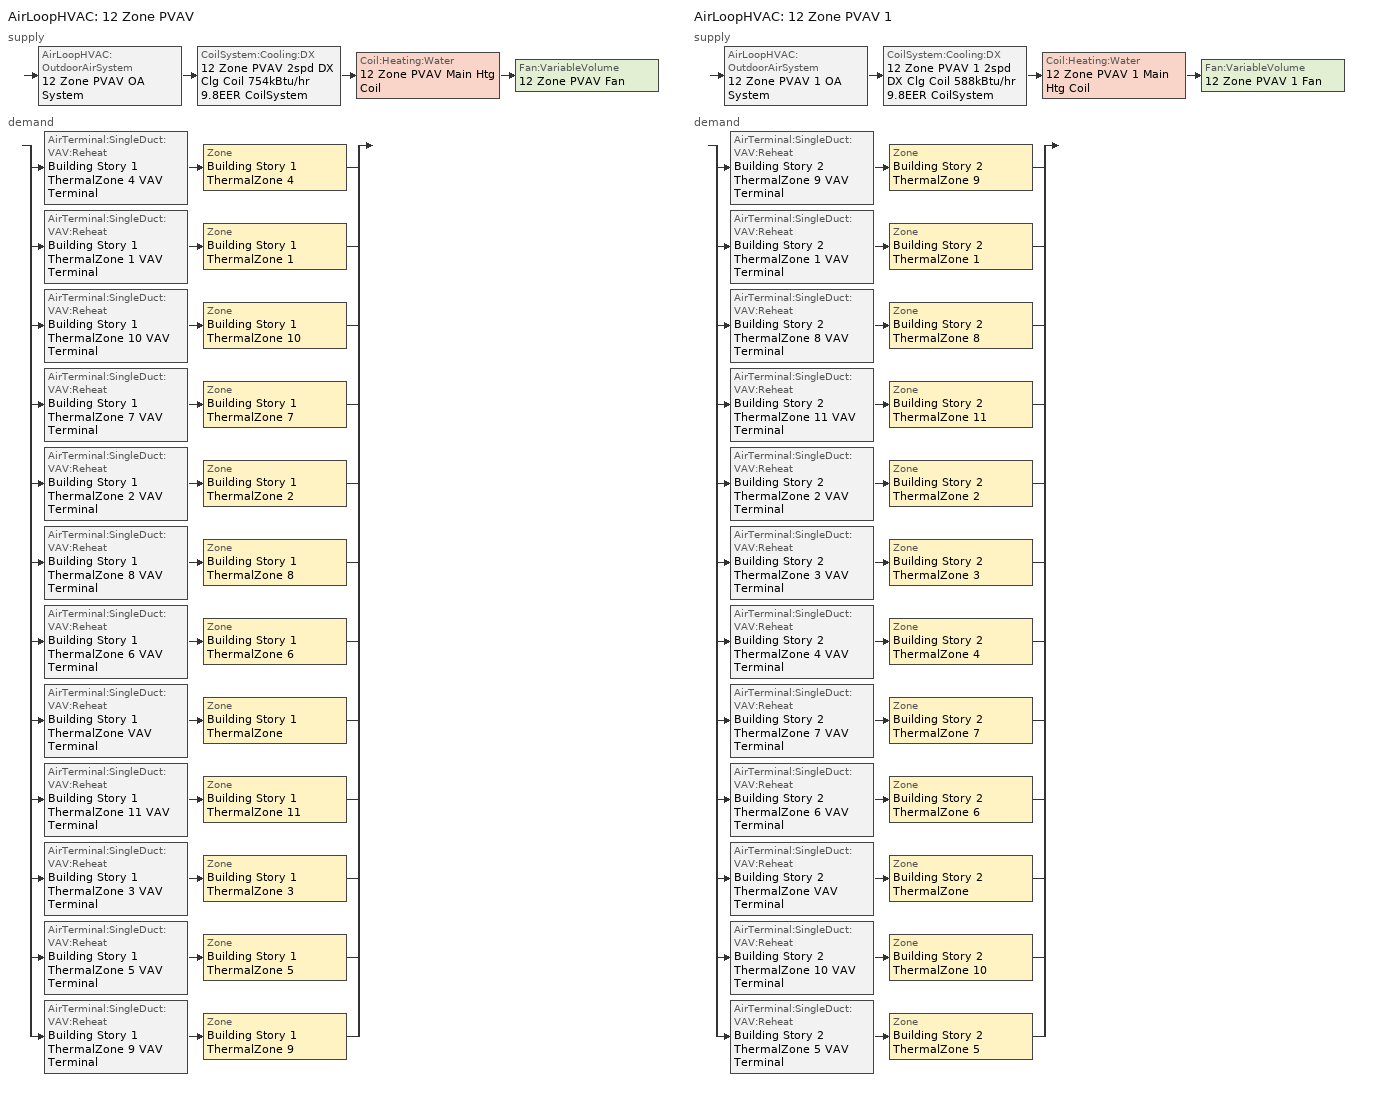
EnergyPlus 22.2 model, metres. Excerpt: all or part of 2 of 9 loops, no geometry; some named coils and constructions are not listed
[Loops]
AirLoopHVAC '12 Zone PVAV'
 supply: AirLoopHVAC:OutdoorAirSystem '12 Zone PVAV OA System' > CoilSystem:Cooling:DX '12 Zone PVAV 2spd DX Clg Coil 754kBtu/hr 9.8EER CoilSystem' > Coil:Heating:Water '12 Zone PVAV Main Htg Coil' > Fan:VariableVolume '12 Zone PVAV Fan'
 demand: split
  | AirTerminal:SingleDuct:VAV:Reheat 'Building Story 1 ThermalZone 4 VAV Terminal' > Zone 'Building Story 1 ThermalZone 4'
  | AirTerminal:SingleDuct:VAV:Reheat 'Building Story 1 ThermalZone 1 VAV Terminal' > Zone 'Building Story 1 ThermalZone 1'
  | AirTerminal:SingleDuct:VAV:Reheat 'Building Story 1 ThermalZone 10 VAV Terminal' > Zone 'Building Story 1 ThermalZone 10'
  | AirTerminal:SingleDuct:VAV:Reheat 'Building Story 1 ThermalZone 7 VAV Terminal' > Zone 'Building Story 1 ThermalZone 7'
  | AirTerminal:SingleDuct:VAV:Reheat 'Building Story 1 ThermalZone 2 VAV Terminal' > Zone 'Building Story 1 ThermalZone 2'
  | AirTerminal:SingleDuct:VAV:Reheat 'Building Story 1 ThermalZone 8 VAV Terminal' > Zone 'Building Story 1 ThermalZone 8'
  | AirTerminal:SingleDuct:VAV:Reheat 'Building Story 1 ThermalZone 6 VAV Terminal' > Zone 'Building Story 1 ThermalZone 6'
  | AirTerminal:SingleDuct:VAV:Reheat 'Building Story 1 ThermalZone VAV Terminal' > Zone 'Building Story 1 ThermalZone'
  | AirTerminal:SingleDuct:VAV:Reheat 'Building Story 1 ThermalZone 11 VAV Terminal' > Zone 'Building Story 1 ThermalZone 11'
  | AirTerminal:SingleDuct:VAV:Reheat 'Building Story 1 ThermalZone 3 VAV Terminal' > Zone 'Building Story 1 ThermalZone 3'
  | AirTerminal:SingleDuct:VAV:Reheat 'Building Story 1 ThermalZone 5 VAV Terminal' > Zone 'Building Story 1 ThermalZone 5'
  | AirTerminal:SingleDuct:VAV:Reheat 'Building Story 1 ThermalZone 9 VAV Terminal' > Zone 'Building Story 1 ThermalZone 9'
AirLoopHVAC '12 Zone PVAV 1'
 supply: AirLoopHVAC:OutdoorAirSystem '12 Zone PVAV 1 OA System' > CoilSystem:Cooling:DX '12 Zone PVAV 1 2spd DX Clg Coil 588kBtu/hr 9.8EER CoilSystem' > Coil:Heating:Water '12 Zone PVAV 1 Main Htg Coil' > Fan:VariableVolume '12 Zone PVAV 1 Fan'
 demand: split
  | AirTerminal:SingleDuct:VAV:Reheat 'Building Story 2 ThermalZone 9 VAV Terminal' > Zone 'Building Story 2 ThermalZone 9'
  | AirTerminal:SingleDuct:VAV:Reheat 'Building Story 2 ThermalZone 1 VAV Terminal' > Zone 'Building Story 2 ThermalZone 1'
  | AirTerminal:SingleDuct:VAV:Reheat 'Building Story 2 ThermalZone 8 VAV Terminal' > Zone 'Building Story 2 ThermalZone 8'
  | AirTerminal:SingleDuct:VAV:Reheat 'Building Story 2 ThermalZone 11 VAV Terminal' > Zone 'Building Story 2 ThermalZone 11'
  | AirTerminal:SingleDuct:VAV:Reheat 'Building Story 2 ThermalZone 2 VAV Terminal' > Zone 'Building Story 2 ThermalZone 2'
  | AirTerminal:SingleDuct:VAV:Reheat 'Building Story 2 ThermalZone 3 VAV Terminal' > Zone 'Building Story 2 ThermalZone 3'
  | AirTerminal:SingleDuct:VAV:Reheat 'Building Story 2 ThermalZone 4 VAV Terminal' > Zone 'Building Story 2 ThermalZone 4'
  | AirTerminal:SingleDuct:VAV:Reheat 'Building Story 2 ThermalZone 7 VAV Terminal' > Zone 'Building Story 2 ThermalZone 7'
  | AirTerminal:SingleDuct:VAV:Reheat 'Building Story 2 ThermalZone 6 VAV Terminal' > Zone 'Building Story 2 ThermalZone 6'
  | AirTerminal:SingleDuct:VAV:Reheat 'Building Story 2 ThermalZone VAV Terminal' > Zone 'Building Story 2 ThermalZone'
  | AirTerminal:SingleDuct:VAV:Reheat 'Building Story 2 ThermalZone 10 VAV Terminal' > Zone 'Building Story 2 ThermalZone 10'
  | AirTerminal:SingleDuct:VAV:Reheat 'Building Story 2 ThermalZone 5 VAV Terminal' > Zone 'Building Story 2 ThermalZone 5'
[InternalMass] Construction=InteriorFurnishings 1
Name | Zone or ZoneList | Space or SpaceList | Surface Area {m2}
Building Story 1 Space 1 SecondarySchool Mechanical A  - Story Ground Mass; Building Story 1 Space 1 SecondarySchool Mechanical C  - Story Ground Mass | Building Story 1 ThermalZone 1 | Building Story 1 Space 1 | 1.08929
Building Story 1 Space 2 SecondarySchool Mechanical A  - Story Ground Mass; Building Story 1 Space 2 SecondarySchool Mechanical C  - Story Ground Mass | Building Story 1 ThermalZone 2 | Building Story 1 Space 2 | 0.262904
Building Story 1 Space 6 SecondarySchool Mechanical A  - Story Ground Mass; Building Story 1 Space 6 SecondarySchool Mechanical C  - Story Ground Mass | Building Story 1 ThermalZone 6 | Building Story 1 Space 6 | 0.68475
Building Story 1 Space 5 SecondarySchool Mechanical A  - Story Ground Mass; Building Story 1 Space 5 SecondarySchool Mechanical C  - Story Ground Mass | Building Story 1 ThermalZone 5 | Building Story 1 Space 5 | 0.160372
Building Story 1 Space 4 SecondarySchool Mechanical A  - Story Ground Mass; Building Story 1 Space 4 SecondarySchool Mechanical C  - Story Ground Mass | Building Story 1 ThermalZone 4 | Building Story 1 Space 4 | 0.67456
Building Story 1 Space 7 SecondarySchool Mechanical A  - Story Ground Mass; Building Story 1 Space 7 SecondarySchool Mechanical C  - Story Ground Mass | Building Story 1 ThermalZone 7 | Building Story 1 Space 7 | 0.870898
Building Story 1 Space 8 SecondarySchool Mechanical A  - Story Ground Mass; Building Story 1 Space 8 SecondarySchool Mechanical C  - Story Ground Mass | Building Story 1 ThermalZone 8 | Building Story 1 Space 8 | 0.424232
Building Story 1 Space 9 SecondarySchool Mechanical A  - Story Ground Mass; Building Story 1 Space 9 SecondarySchool Mechanical C  - Story Ground Mass | Building Story 1 ThermalZone 9 | Building Story 1 Space 9 | 2.08487
Building Story 1 Space 10 SecondarySchool Mechanical A  - Story Ground Mass; Building Story 1 Space 10 SecondarySchool Mechanical C  - Story Ground Mass | Building Story 1 ThermalZone 10 | Building Story 1 Space 10 | 2.1635
Building Story 1 Space 11 SecondarySchool Mechanical A  - Story Ground Mass; Building Story 1 Space 11 SecondarySchool Mechanical C  - Story Ground Mass | Building Story 1 ThermalZone 11 | Building Story 1 Space 11 | 2.64707
Building Story 1 Space 3 SecondarySchool Mechanical B  - Story Ground Mass | Building Story 1 ThermalZone 3 | Building Story 1 Space 3 | 3.18726
Building Story 1 Space SecondarySchool Mechanical B  - Story Ground Mass | Building Story 1 ThermalZone | Building Story 1 Space | 246.601
Building Story 1 Space 1 SecondarySchool Mechanical B  - Story Ground Mass | Building Story 1 ThermalZone 1 | Building Story 1 Space 1 | 7.56981
Building Story 1 Space 2 SecondarySchool Mechanical B  - Story Ground Mass | Building Story 1 ThermalZone 2 | Building Story 1 Space 2 | 1.827
Building Story 1 Space 6 SecondarySchool Mechanical B  - Story Ground Mass | Building Story 1 ThermalZone 6 | Building Story 1 Space 6 | 4.75854
Building Story 1 Space 5 SecondarySchool Mechanical B  - Story Ground Mass | Building Story 1 ThermalZone 5 | Building Story 1 Space 5 | 1.11447
Building Story 1 Space 4 SecondarySchool Mechanical B  - Story Ground Mass | Building Story 1 ThermalZone 4 | Building Story 1 Space 4 | 4.68772
Building Story 1 Space 7 SecondarySchool Mechanical B  - Story Ground Mass | Building Story 1 ThermalZone 7 | Building Story 1 Space 7 | 6.05214
Building Story 1 Space 8 SecondarySchool Mechanical B  - Story Ground Mass | Building Story 1 ThermalZone 8 | Building Story 1 Space 8 | 2.94812
Building Story 1 Space 9 SecondarySchool Mechanical B  - Story Ground Mass | Building Story 1 ThermalZone 9 | Building Story 1 Space 9 | 14.4884
Building Story 1 Space 10 SecondarySchool Mechanical B  - Story Ground Mass | Building Story 1 ThermalZone 10 | Building Story 1 Space 10 | 15.0348
Building Story 1 Space 11 SecondarySchool Mechanical B  - Story Ground Mass | Building Story 1 ThermalZone 11 | Building Story 1 Space 11 | 18.3953
Building Story 1 Space 3 SecondarySchool Mechanical C  - Story Ground Mass | Building Story 1 ThermalZone 3 | Building Story 1 Space 3 | 0.458645
Building Story 1 Space SecondarySchool Mechanical C  - Story Ground Mass | Building Story 1 ThermalZone | Building Story 1 Space | 35.4856
Building Story 1 Space 3 SecondarySchool Office A  - Story Ground Mass | Building Story 1 ThermalZone 3 | Building Story 1 Space 3 | 0.305688
[ZoneControl:Thermostat] Temperature Difference Between Cutout And Setpoint {deltaC}=0
Name | Zone or ZoneList | Control Type Schedule | Control 1
Building Story 1 ThermalZone Thermostat | Building Story 1 ThermalZone | Building Story 1 ThermalZone Thermostat Schedule | Story Ground Blended Space Type Thermostat
Building Story 1 ThermalZone 1 Thermostat | Building Story 1 ThermalZone 1 | Building Story 1 ThermalZone 1 Thermostat Schedule | Story Ground Blended Space Type Thermostat 1
Building Story 1 ThermalZone 10 Thermostat | Building Story 1 ThermalZone 10 | Building Story 1 ThermalZone 10 Thermostat Schedule | Story Ground Blended Space Type Thermostat 2
Building Story 1 ThermalZone 11 Thermostat | Building Story 1 ThermalZone 11 | Building Story 1 ThermalZone 11 Thermostat Schedule | Story Ground Blended Space Type Thermostat 3
Building Story 1 ThermalZone 2 Thermostat | Building Story 1 ThermalZone 2 | Building Story 1 ThermalZone 2 Thermostat Schedule | Story Ground Blended Space Type Thermostat 4
Building Story 1 ThermalZone 3 Thermostat | Building Story 1 ThermalZone 3 | Building Story 1 ThermalZone 3 Thermostat Schedule | Story Ground Blended Space Type Thermostat 5
Building Story 1 ThermalZone 4 Thermostat | Building Story 1 ThermalZone 4 | Building Story 1 ThermalZone 4 Thermostat Schedule | Story Ground Blended Space Type Thermostat 6
Building Story 1 ThermalZone 5 Thermostat | Building Story 1 ThermalZone 5 | Building Story 1 ThermalZone 5 Thermostat Schedule | Story Ground Blended Space Type Thermostat 7
Building Story 1 ThermalZone 6 Thermostat | Building Story 1 ThermalZone 6 | Building Story 1 ThermalZone 6 Thermostat Schedule | Story Ground Blended Space Type Thermostat 8
Building Story 1 ThermalZone 7 Thermostat | Building Story 1 ThermalZone 7 | Building Story 1 ThermalZone 7 Thermostat Schedule | Story Ground Blended Space Type Thermostat 9
Building Story 1 ThermalZone 8 Thermostat | Building Story 1 ThermalZone 8 | Building Story 1 ThermalZone 8 Thermostat Schedule | Story Ground Blended Space Type Thermostat 10
Building Story 1 ThermalZone 9 Thermostat | Building Story 1 ThermalZone 9 | Building Story 1 ThermalZone 9 Thermostat Schedule | Story Ground Blended Space Type Thermostat 11
Building Story 2 ThermalZone Thermostat | Building Story 2 ThermalZone | Building Story 2 ThermalZone Thermostat Schedule | Story Mid Blended Space Type Thermostat
Building Story 2 ThermalZone 1 Thermostat | Building Story 2 ThermalZone 1 | Building Story 2 ThermalZone 1 Thermostat Schedule | Story Mid Blended Space Type Thermostat 1
Building Story 2 ThermalZone 10 Thermostat | Building Story 2 ThermalZone 10 | Building Story 2 ThermalZone 10 Thermostat Schedule | Story Mid Blended Space Type Thermostat 2
Building Story 2 ThermalZone 11 Thermostat | Building Story 2 ThermalZone 11 | Building Story 2 ThermalZone 11 Thermostat Schedule | Story Mid Blended Space Type Thermostat 3
Building Story 2 ThermalZone 2 Thermostat | Building Story 2 ThermalZone 2 | Building Story 2 ThermalZone 2 Thermostat Schedule | Story Mid Blended Space Type Thermostat 4
Building Story 2 ThermalZone 3 Thermostat | Building Story 2 ThermalZone 3 | Building Story 2 ThermalZone 3 Thermostat Schedule | Story Mid Blended Space Type Thermostat 5
Building Story 2 ThermalZone 4 Thermostat | Building Story 2 ThermalZone 4 | Building Story 2 ThermalZone 4 Thermostat Schedule | Story Mid Blended Space Type Thermostat 6
Building Story 2 ThermalZone 5 Thermostat | Building Story 2 ThermalZone 5 | Building Story 2 ThermalZone 5 Thermostat Schedule | Story Mid Blended Space Type Thermostat 7
Building Story 2 ThermalZone 6 Thermostat | Building Story 2 ThermalZone 6 | Building Story 2 ThermalZone 6 Thermostat Schedule | Story Mid Blended Space Type Thermostat 8
Building Story 2 ThermalZone 7 Thermostat | Building Story 2 ThermalZone 7 | Building Story 2 ThermalZone 7 Thermostat Schedule | Story Mid Blended Space Type Thermostat 9
Building Story 2 ThermalZone 8 Thermostat | Building Story 2 ThermalZone 8 | Building Story 2 ThermalZone 8 Thermostat Schedule | Story Mid Blended Space Type Thermostat 10
Building Story 2 ThermalZone 9 Thermostat | Building Story 2 ThermalZone 9 | Building Story 2 ThermalZone 9 Thermostat Schedule | Story Mid Blended Space Type Thermostat 11
[ThermostatSetpoint:DualSetpoint] Cooling Setpoint Temperature Schedule=SchoolSecondary CLGSETP_SCH_NO_SETBACK
Name | Heating Setpoint Temperature Schedule
Story Ground Blended Space Type Thermostat; Story Ground Blended Space Type Thermostat 1; Story Ground Blended Space Type Thermostat 2; Story Ground Blended Space Type Thermostat 3; Story Ground Blended Space Type Thermostat 4; Story Ground Blended Space Type Thermostat 5; Story Ground Blended Space Type Thermostat 6; Story Ground Blended Space Type Thermostat 7; Story Ground Blended Space Type Thermostat 8; Story Ground Blended Space Type Thermostat 9; Story Ground Blended Space Type Thermostat 10; Story Ground Blended Space Type Thermostat 11 | SchoolSecondary HTGSETP_SCH_PSZ_AC
Story Mid Blended Space Type Thermostat; Story Mid Blended Space Type Thermostat 1; Story Mid Blended Space Type Thermostat 2; Story Mid Blended Space Type Thermostat 3; Story Mid Blended Space Type Thermostat 4; Story Mid Blended Space Type Thermostat 5; Story Mid Blended Space Type Thermostat 6; Story Mid Blended Space Type Thermostat 7; Story Mid Blended Space Type Thermostat 8; Story Mid Blended Space Type Thermostat 9; Story Mid Blended Space Type Thermostat 10; Story Mid Blended Space Type Thermostat 11 | SchoolSecondary HTGSETP_SCH_YES_OPTIMUM
[AirTerminal:SingleDuct:VAV:Reheat] Availability Schedule=Always On Discrete; Maximum Air Flow Rate {m3/s}=Autosize; Zone Minimum Air Flow Input Method=Constant; Fixed Minimum Air Flow Rate {m3/s}=0; Maximum Hot Water or Steam Flow Rate {m3/s}=Autosize; Minimum Hot Water or Steam Flow Rate {m3/s}=0; Convergence Tolerance=0.001; Damper Heating Action=ReverseWithLimits; Maximum Flow per Zone Floor Area During Reheat {m3/s-m2}=Autocalculate; Maximum Flow Fraction During Reheat=Autocalculate; Maximum Reheat Air Temperature {C}=50
Name | Constant Minimum Air Flow Fraction | Reheat Coil
Building Story 1 ThermalZone VAV Terminal | 0.790713 | Building Story 1 ThermalZone Reheat Coil
Building Story 1 ThermalZone 1 VAV Terminal | 0.790713 | Building Story 1 ThermalZone 1 Reheat Coil
Building Story 1 ThermalZone 10 VAV Terminal | 0.790713 | Building Story 1 ThermalZone 10 Reheat Coil
Building Story 1 ThermalZone 11 VAV Terminal | 0.790713 | Building Story 1 ThermalZone 11 Reheat Coil
Building Story 1 ThermalZone 2 VAV Terminal | 0.790713 | Building Story 1 ThermalZone 2 Reheat Coil
Building Story 1 ThermalZone 3 VAV Terminal | 0.790713 | Building Story 1 ThermalZone 3 Reheat Coil
Building Story 1 ThermalZone 4 VAV Terminal | 0.790713 | Building Story 1 ThermalZone 4 Reheat Coil
Building Story 1 ThermalZone 5 VAV Terminal | 0.790713 | Building Story 1 ThermalZone 5 Reheat Coil
Building Story 1 ThermalZone 6 VAV Terminal | 0.790713 | Building Story 1 ThermalZone 6 Reheat Coil
Building Story 1 ThermalZone 7 VAV Terminal | 0.790713 | Building Story 1 ThermalZone 7 Reheat Coil
Building Story 1 ThermalZone 8 VAV Terminal | 0.790713 | Building Story 1 ThermalZone 8 Reheat Coil
Building Story 1 ThermalZone 9 VAV Terminal | 0.790713 | Building Story 1 ThermalZone 9 Reheat Coil
Building Story 2 ThermalZone VAV Terminal | 0.876049 | Building Story 2 ThermalZone Reheat Coil
Building Story 2 ThermalZone 1 VAV Terminal | 0.876049 | Building Story 2 ThermalZone 1 Reheat Coil
Building Story 2 ThermalZone 10 VAV Terminal | 0.876049 | Building Story 2 ThermalZone 10 Reheat Coil
Building Story 2 ThermalZone 11 VAV Terminal | 0.876049 | Building Story 2 ThermalZone 11 Reheat Coil
Building Story 2 ThermalZone 2 VAV Terminal | 0.876049 | Building Story 2 ThermalZone 2 Reheat Coil
Building Story 2 ThermalZone 3 VAV Terminal | 0.876049 | Building Story 2 ThermalZone 3 Reheat Coil
Building Story 2 ThermalZone 4 VAV Terminal | 0.876049 | Building Story 2 ThermalZone 4 Reheat Coil
Building Story 2 ThermalZone 5 VAV Terminal | 0.876049 | Building Story 2 ThermalZone 5 Reheat Coil
Building Story 2 ThermalZone 6 VAV Terminal | 0.876049 | Building Story 2 ThermalZone 6 Reheat Coil
Building Story 2 ThermalZone 7 VAV Terminal | 0.876049 | Building Story 2 ThermalZone 7 Reheat Coil
Building Story 2 ThermalZone 8 VAV Terminal | 0.876049 | Building Story 2 ThermalZone 8 Reheat Coil
Building Story 2 ThermalZone 9 VAV Terminal | 0.876049 | Building Story 2 ThermalZone 9 Reheat Coil
[Coil:Heating:Water] Availability Schedule=Always On Discrete; U-Factor Times Area Value {W/K}=Autosize; Maximum Water Flow Rate {m3/s}=Autosize; Performance Input Method=UFactorTimesAreaAndDesignWaterFlowRate; Rated Capacity {W}=Autosize; Rated Inlet Water Temperature {C}=82.2222; Rated Inlet Air Temperature {C}=7.22222; Rated Outlet Water Temperature {C}=71.1111; Rated Outlet Air Temperature {C}=12.7778; Rated Ratio for Air and Water Convection=0.5
12 Zone PVAV Main Htg Coil; 12 Zone PVAV 1 Main Htg Coil
[Zone equipment]
Building Story 1 ThermalZone: Building Story 1 ThermalZone VAV Terminal
Building Story 1 ThermalZone 1: Building Story 1 ThermalZone 1 VAV Terminal
Building Story 1 ThermalZone 10: Building Story 1 ThermalZone 10 VAV Terminal
Building Story 1 ThermalZone 11: Building Story 1 ThermalZone 11 VAV Terminal
Building Story 1 ThermalZone 2: Building Story 1 ThermalZone 2 VAV Terminal
Building Story 1 ThermalZone 3: Building Story 1 ThermalZone 3 VAV Terminal
Building Story 1 ThermalZone 4: Building Story 1 ThermalZone 4 VAV Terminal
Building Story 1 ThermalZone 5: Building Story 1 ThermalZone 5 VAV Terminal
Building Story 1 ThermalZone 6: Building Story 1 ThermalZone 6 VAV Terminal
Building Story 1 ThermalZone 7: Building Story 1 ThermalZone 7 VAV Terminal
Building Story 1 ThermalZone 8: Building Story 1 ThermalZone 8 VAV Terminal
Building Story 1 ThermalZone 9: Building Story 1 ThermalZone 9 VAV Terminal
Building Story 2 ThermalZone: Building Story 2 ThermalZone VAV Terminal
Building Story 2 ThermalZone 1: Building Story 2 ThermalZone 1 VAV Terminal
Building Story 2 ThermalZone 10: Building Story 2 ThermalZone 10 VAV Terminal
Building Story 2 ThermalZone 11: Building Story 2 ThermalZone 11 VAV Terminal
Building Story 2 ThermalZone 2: Building Story 2 ThermalZone 2 VAV Terminal
Building Story 2 ThermalZone 3: Building Story 2 ThermalZone 3 VAV Terminal
Building Story 2 ThermalZone 4: Building Story 2 ThermalZone 4 VAV Terminal
Building Story 2 ThermalZone 5: Building Story 2 ThermalZone 5 VAV Terminal
Building Story 2 ThermalZone 6: Building Story 2 ThermalZone 6 VAV Terminal
Building Story 2 ThermalZone 7: Building Story 2 ThermalZone 7 VAV Terminal
Building Story 2 ThermalZone 8: Building Story 2 ThermalZone 8 VAV Terminal
Building Story 2 ThermalZone 9: Building Story 2 ThermalZone 9 VAV Terminal
[Sizing:Zone] Zone Cooling Design Supply Air Temperature Input Method=SupplyAirTemperature; Zone Cooling Design Supply Air Temperature {C}=12.7778; Zone Cooling Design Supply Air Temperature Difference {deltaC}=11.11; Zone Heating Design Supply Air Temperature Input Method=SupplyAirTemperature; Zone Heating Design Supply Air Temperature {C}=50; Zone Heating Design Supply Air Temperature Difference {deltaC}=11.11; Zone Cooling Design Supply Air Humidity Ratio {kgWater/kgDryAir}=0.0085; Zone Heating Design Supply Air Humidity Ratio {kgWater/kgDryAir}=0.008; Cooling Design Air Flow Method=DesignDay; Cooling Design Air Flow Rate {m3/s}=0; Cooling Minimum Air Flow per Zone Floor Area {m3/s-m2}=0.000762; Cooling Minimum Air Flow {m3/s}=0; Cooling Minimum Air Flow Fraction=0; Heating Design Air Flow Method=DesignDay; Heating Design Air Flow Rate {m3/s}=0; Heating Maximum Air Flow per Zone Floor Area {m3/s-m2}=0.002032; Heating Maximum Air Flow {m3/s}=0.141576; Heating Maximum Air Flow Fraction=0.3; Account for Dedicated Outdoor Air System=No; Zone Load Sizing Method=Sensible Load Only No Latent Load; Zone Latent Cooling Design Supply Air Humidity Ratio Input Method=HumidityRatioDifference; Zone Cooling Design Supply Air Humidity Ratio Difference {kgWater/kgDryAir}=0.005; Zone Latent Heating Design Supply Air Humidity Ratio Input Method=HumidityRatioDifference; Zone Humidification Design Supply Air Humidity Ratio Difference {kgWater/kgDryAir}=0.005
Name | Design Specification Outdoor Air Object | Design Specification Zone Air Distribution Object
Building Story 1 ThermalZone | Building Story 1 ThermalZone DSOA Space List | Building Story 1 ThermalZone Design Spec Zone Air Dist
Building Story 1 ThermalZone 1 | Building Story 1 ThermalZone 1 DSOA Space List | Building Story 1 ThermalZone 1 Design Spec Zone Air Dist
Building Story 1 ThermalZone 10 | Building Story 1 ThermalZone 10 DSOA Space List | Building Story 1 ThermalZone 10 Design Spec Zone Air Dist
Building Story 1 ThermalZone 11 | Building Story 1 ThermalZone 11 DSOA Space List | Building Story 1 ThermalZone 11 Design Spec Zone Air Dist
Building Story 1 ThermalZone 2 | Building Story 1 ThermalZone 2 DSOA Space List | Building Story 1 ThermalZone 2 Design Spec Zone Air Dist
Building Story 1 ThermalZone 3 | Building Story 1 ThermalZone 3 DSOA Space List | Building Story 1 ThermalZone 3 Design Spec Zone Air Dist
Building Story 1 ThermalZone 4 | Building Story 1 ThermalZone 4 DSOA Space List | Building Story 1 ThermalZone 4 Design Spec Zone Air Dist
Building Story 1 ThermalZone 5 | Building Story 1 ThermalZone 5 DSOA Space List | Building Story 1 ThermalZone 5 Design Spec Zone Air Dist
Building Story 1 ThermalZone 6 | Building Story 1 ThermalZone 6 DSOA Space List | Building Story 1 ThermalZone 6 Design Spec Zone Air Dist
Building Story 1 ThermalZone 7 | Building Story 1 ThermalZone 7 DSOA Space List | Building Story 1 ThermalZone 7 Design Spec Zone Air Dist
Building Story 1 ThermalZone 8 | Building Story 1 ThermalZone 8 DSOA Space List | Building Story 1 ThermalZone 8 Design Spec Zone Air Dist
Building Story 1 ThermalZone 9 | Building Story 1 ThermalZone 9 DSOA Space List | Building Story 1 ThermalZone 9 Design Spec Zone Air Dist
Building Story 2 ThermalZone | Building Story 2 ThermalZone DSOA Space List | Building Story 2 ThermalZone Design Spec Zone Air Dist
Building Story 2 ThermalZone 1 | Building Story 2 ThermalZone 1 DSOA Space List | Building Story 2 ThermalZone 1 Design Spec Zone Air Dist
Building Story 2 ThermalZone 10 | Building Story 2 ThermalZone 10 DSOA Space List | Building Story 2 ThermalZone 10 Design Spec Zone Air Dist
Building Story 2 ThermalZone 11 | Building Story 2 ThermalZone 11 DSOA Space List | Building Story 2 ThermalZone 11 Design Spec Zone Air Dist
Building Story 2 ThermalZone 2 | Building Story 2 ThermalZone 2 DSOA Space List | Building Story 2 ThermalZone 2 Design Spec Zone Air Dist
Building Story 2 ThermalZone 3 | Building Story 2 ThermalZone 3 DSOA Space List | Building Story 2 ThermalZone 3 Design Spec Zone Air Dist
Building Story 2 ThermalZone 4 | Building Story 2 ThermalZone 4 DSOA Space List | Building Story 2 ThermalZone 4 Design Spec Zone Air Dist
Building Story 2 ThermalZone 5 | Building Story 2 ThermalZone 5 DSOA Space List | Building Story 2 ThermalZone 5 Design Spec Zone Air Dist
Building Story 2 ThermalZone 6 | Building Story 2 ThermalZone 6 DSOA Space List | Building Story 2 ThermalZone 6 Design Spec Zone Air Dist
Building Story 2 ThermalZone 7 | Building Story 2 ThermalZone 7 DSOA Space List | Building Story 2 ThermalZone 7 Design Spec Zone Air Dist
Building Story 2 ThermalZone 8 | Building Story 2 ThermalZone 8 DSOA Space List | Building Story 2 ThermalZone 8 Design Spec Zone Air Dist
Building Story 2 ThermalZone 9 | Building Story 2 ThermalZone 9 DSOA Space List | Building Story 2 ThermalZone 9 Design Spec Zone Air Dist
[DesignSpecification:ZoneAirDistribution] Minimum Zone Ventilation Efficiency=0.6
Building Story 1 ThermalZone Design Spec Zone Air Dist; Building Story 1 ThermalZone 1 Design Spec Zone Air Dist; Building Story 1 ThermalZone 10 Design Spec Zone Air Dist; Building Story 1 ThermalZone 11 Design Spec Zone Air Dist; Building Story 1 ThermalZone 2 Design Spec Zone Air Dist; Building Story 1 ThermalZone 3 Design Spec Zone Air Dist; Building Story 1 ThermalZone 4 Design Spec Zone Air Dist; Building Story 1 ThermalZone 5 Design Spec Zone Air Dist; Building Story 1 ThermalZone 6 Design Spec Zone Air Dist; Building Story 1 ThermalZone 7 Design Spec Zone Air Dist; Building Story 1 ThermalZone 8 Design Spec Zone Air Dist; Building Story 1 ThermalZone 9 Design Spec Zone Air Dist; Building Story 2 ThermalZone Design Spec Zone Air Dist; Building Story 2 ThermalZone 1 Design Spec Zone Air Dist; Building Story 2 ThermalZone 10 Design Spec Zone Air Dist; Building Story 2 ThermalZone 11 Design Spec Zone Air Dist; Building Story 2 ThermalZone 2 Design Spec Zone Air Dist; Building Story 2 ThermalZone 3 Design Spec Zone Air Dist; Building Story 2 ThermalZone 4 Design Spec Zone Air Dist; Building Story 2 ThermalZone 5 Design Spec Zone Air Dist; Building Story 2 ThermalZone 6 Design Spec Zone Air Dist; Building Story 2 ThermalZone 7 Design Spec Zone Air Dist; Building Story 2 ThermalZone 8 Design Spec Zone Air Dist; Building Story 2 ThermalZone 9 Design Spec Zone Air Dist
[Controller:MechanicalVentilation] System Outdoor Air Method=ZoneSum
Name | Availability Schedule | Demand Controlled Ventilation | Zone or ZoneList Name 1 | Design Specification Outdoor Air Object Name 1 | Design Specification Zone Air Distribution Object Name 1 | Zone or ZoneList Name 2 | Design Specification Outdoor Air Object Name 2 | Design Specification Zone Air Distribution Object Name 2 | Zone or ZoneList Name 3 | Design Specification Outdoor Air Object Name 3 | Design Specification Zone Air Distribution Object Name 3 | Zone or ZoneList Name 4 | Design Specification Outdoor Air Object Name 4 | Design Specification Zone Air Distribution Object Name 4 | Zone or ZoneList Name 5 | Design Specification Outdoor Air Object Name 5 | Design Specification Zone Air Distribution Object Name 5 | Zone or ZoneList Name 6 | Design Specification Outdoor Air Object Name 6 | Design Specification Zone Air Distribution Object Name 6 | Zone or ZoneList Name 7 | Design Specification Outdoor Air Object Name 7 | Design Specification Zone Air Distribution Object Name 7 | Zone or ZoneList Name 8 | Design Specification Outdoor Air Object Name 8 | Design Specification Zone Air Distribution Object Name 8 | Zone or ZoneList Name 9 | Design Specification Outdoor Air Object Name 9 | Design Specification Zone Air Distribution Object Name 9 | Zone or ZoneList Name 10 | Design Specification Outdoor Air Object Name 10 | Design Specification Zone Air Distribution Object Name 10 | Zone or ZoneList Name 11 | Design Specification Outdoor Air Object Name 11 | Design Specification Zone Air Distribution Object Name 11 | Zone or ZoneList Name 12 | Design Specification Outdoor Air Object Name 12 | Design Specification Zone Air Distribution Object Name 12
12 Zone PVAV Ventilation Controller | 12 Zone PVAV Occ Sch | Yes | Building Story 1 ThermalZone | Blended OA | Building Story 1 ThermalZone Design Spec Zone Air Dist | Building Story 1 ThermalZone 1 | Blended OA | Building Story 1 ThermalZone 1 Design Spec Zone Air Dist | Building Story 1 ThermalZone 10 | Blended OA | Building Story 1 ThermalZone 10 Design Spec Zone Air Dist | Building Story 1 ThermalZone 11 | Blended OA | Building Story 1 ThermalZone 11 Design Spec Zone Air Dist | Building Story 1 ThermalZone 2 | Blended OA to per-area | Building Story 1 ThermalZone 2 Design Spec Zone Air Dist | Building Story 1 ThermalZone 3 | Blended OA to per-area | Building Story 1 ThermalZone 3 Design Spec Zone Air Dist | Building Story 1 ThermalZone 4 | Blended OA to per-area | Building Story 1 ThermalZone 4 Design Spec Zone Air Dist | Building Story 1 ThermalZone 5 | Blended OA to per-area | Building Story 1 ThermalZone 5 Design Spec Zone Air Dist | Building Story 1 ThermalZone 6 | Blended OA to per-area | Building Story 1 ThermalZone 6 Design Spec Zone Air Dist | Building Story 1 ThermalZone 7 | Blended OA | Building Story 1 ThermalZone 7 Design Spec Zone Air Dist | Building Story 1 ThermalZone 8 | Blended OA to per-area | Building Story 1 ThermalZone 8 Design Spec Zone Air Dist | Building Story 1 ThermalZone 9 | Blended OA | Building Story 1 ThermalZone 9 Design Spec Zone Air Dist
12 Zone PVAV 1 Ventilation Controller | 12 Zone PVAV 1 Occ Sch | No | Building Story 2 ThermalZone | Blended OA 1 | Building Story 2 ThermalZone Design Spec Zone Air Dist | Building Story 2 ThermalZone 1 | Blended OA 1 | Building Story 2 ThermalZone 1 Design Spec Zone Air Dist | Building Story 2 ThermalZone 10 | Blended OA 1 | Building Story 2 ThermalZone 10 Design Spec Zone Air Dist | Building Story 2 ThermalZone 11 | Blended OA 1 | Building Story 2 ThermalZone 11 Design Spec Zone Air Dist | Building Story 2 ThermalZone 2 | Blended OA 1 | Building Story 2 ThermalZone 2 Design Spec Zone Air Dist | Building Story 2 ThermalZone 3 | Blended OA 1 | Building Story 2 ThermalZone 3 Design Spec Zone Air Dist | Building Story 2 ThermalZone 4 | Blended OA 1 | Building Story 2 ThermalZone 4 Design Spec Zone Air Dist | Building Story 2 ThermalZone 5 | Blended OA 1 | Building Story 2 ThermalZone 5 Design Spec Zone Air Dist | Building Story 2 ThermalZone 6 | Blended OA 1 | Building Story 2 ThermalZone 6 Design Spec Zone Air Dist | Building Story 2 ThermalZone 7 | Blended OA 1 | Building Story 2 ThermalZone 7 Design Spec Zone Air Dist | Building Story 2 ThermalZone 8 | Blended OA 1 | Building Story 2 ThermalZone 8 Design Spec Zone Air Dist | Building Story 2 ThermalZone 9 | Blended OA 1 | Building Story 2 ThermalZone 9 Design Spec Zone Air Dist
[DesignSpecification:OutdoorAir] Outdoor Air Method=Sum; Outdoor Air Flow per Zone {m3/s}=0; Outdoor Air Flow Air Changes per Hour {1/hr}=0
Name | Outdoor Air Flow per Person {m3/s-person} | Outdoor Air Flow per Zone Floor Area {m3/s-m2}
Blended OA | 0.00256079 | 0.000687897
Blended OA to per-area | 0 | 0.00173243
Blended OA 1 | 0.00346999 | 0.000689238
[DesignSpecification:OutdoorAir:SpaceList]
Name | Space Name 1 | Space Design Specification Outdoor Air Object Name 1
Building Story 1 ThermalZone DSOA Space List | Building Story 1 Space | Blended OA
Building Story 1 ThermalZone 1 DSOA Space List | Building Story 1 Space 1 | Blended OA
Building Story 1 ThermalZone 10 DSOA Space List | Building Story 1 Space 10 | Blended OA
Building Story 1 ThermalZone 11 DSOA Space List | Building Story 1 Space 11 | Blended OA
Building Story 1 ThermalZone 2 DSOA Space List | Building Story 1 Space 2 | Blended OA to per-area
Building Story 1 ThermalZone 3 DSOA Space List | Building Story 1 Space 3 | Blended OA to per-area
Building Story 1 ThermalZone 4 DSOA Space List | Building Story 1 Space 4 | Blended OA to per-area
Building Story 1 ThermalZone 5 DSOA Space List | Building Story 1 Space 5 | Blended OA to per-area
Building Story 1 ThermalZone 6 DSOA Space List | Building Story 1 Space 6 | Blended OA to per-area
Building Story 1 ThermalZone 7 DSOA Space List | Building Story 1 Space 7 | Blended OA
Building Story 1 ThermalZone 8 DSOA Space List | Building Story 1 Space 8 | Blended OA to per-area
Building Story 1 ThermalZone 9 DSOA Space List | Building Story 1 Space 9 | Blended OA
Building Story 2 ThermalZone DSOA Space List | Building Story 2 Space | Blended OA 1
Building Story 2 ThermalZone 1 DSOA Space List | Building Story 2 Space 1 | Blended OA 1
Building Story 2 ThermalZone 10 DSOA Space List | Building Story 2 Space 10 | Blended OA 1
Building Story 2 ThermalZone 11 DSOA Space List | Building Story 2 Space 11 | Blended OA 1
Building Story 2 ThermalZone 2 DSOA Space List | Building Story 2 Space 2 | Blended OA 1
Building Story 2 ThermalZone 3 DSOA Space List | Building Story 2 Space 3 | Blended OA 1
Building Story 2 ThermalZone 4 DSOA Space List | Building Story 2 Space 4 | Blended OA 1
Building Story 2 ThermalZone 5 DSOA Space List | Building Story 2 Space 5 | Blended OA 1
Building Story 2 ThermalZone 6 DSOA Space List | Building Story 2 Space 6 | Blended OA 1
Building Story 2 ThermalZone 7 DSOA Space List | Building Story 2 Space 7 | Blended OA 1
Building Story 2 ThermalZone 8 DSOA Space List | Building Story 2 Space 8 | Blended OA 1
Building Story 2 ThermalZone 9 DSOA Space List | Building Story 2 Space 9 | Blended OA 1
[AirLoopHVAC] Design Supply Air Flow Rate {m3/s}=AutoSize; Design Return Air Flow Fraction of Supply Air Flow=1
12 Zone PVAV; 12 Zone PVAV 1
[Sizing:System] Type of Load to Size On=Sensible; Central Heating Maximum System Air Flow Ratio=0.3; Preheat Design Temperature {C}=7.22222; Preheat Design Humidity Ratio {kgWater/kgDryAir}=0.008; Precool Design Temperature {C}=12.7778; Precool Design Humidity Ratio {kgWater/kgDryAir}=0.008; Central Cooling Design Supply Air Temperature {C}=12.7778; Central Heating Design Supply Air Temperature {C}=12.7778; Type of Zone Sum to Use=Coincident; 100% Outdoor Air in Cooling=No; 100% Outdoor Air in Heating=No; Central Cooling Design Supply Air Humidity Ratio {kgWater/kgDryAir}=0.0085; Central Heating Design Supply Air Humidity Ratio {kgWater/kgDryAir}=0.008; Cooling Supply Air Flow Rate Method=DesignDay; Cooling Supply Air Flow Rate {m3/s}=0; Cooling Supply Air Flow Rate Per Floor Area {m3/s-m2}=0.00996765; Cooling Fraction of Autosized Cooling Supply Air Flow Rate=1; Cooling Supply Air Flow Rate Per Unit Cooling Capacity {m3/s-W}=3.94755e-05; Heating Supply Air Flow Rate Method=DesignDay; Heating Supply Air Flow Rate {m3/s}=0; Heating Supply Air Flow Rate Per Floor Area {m3/s-m2}=0.00996765; Heating Fraction of Autosized Heating Supply Air Flow Rate=1; Heating Fraction of Autosized Cooling Supply Air Flow Rate=1; Heating Supply Air Flow Rate Per Unit Heating Capacity {m3/s-W}=3.15882e-05; System Outdoor Air Method=ZoneSum; Zone Maximum Outdoor Air Fraction=1; Cooling Design Capacity Method=CoolingDesignCapacity; Cooling Design Capacity {W}=Autosize; Cooling Design Capacity Per Floor Area {W/m2}=234.7; Fraction of Autosized Cooling Design Capacity=1; Heating Design Capacity Method=HeatingDesignCapacity; Heating Design Capacity {W}=Autosize; Heating Design Capacity Per Floor Area {W/m2}=157; Fraction of Autosized Heating Design Capacity=1; Central Cooling Capacity Control Method=OnOff; Occupant Diversity=Autosize
Name | Design Outdoor Air Flow Rate {m3/s}
12 Zone PVAV | 7.25084
12 Zone PVAV 1 | 6.3864
[Controller:WaterCoil] Control Variable=Temperature; Action=Normal; Actuator Variable=Flow; Controller Convergence Tolerance {deltaC}=0.0001; Maximum Actuated Flow {m3/s}=Autosize; Minimum Actuated Flow {m3/s}=0
12 Zone PVAV Main Htg Coil Controller; 12 Zone PVAV 1 Main Htg Coil Controller
[Controller:OutdoorAir] Maximum Outdoor Air Flow Rate {m3/s}=Autosize; Economizer Control Type=DifferentialDryBulb; Economizer Control Action Type=ModulateFlow; Lockout Type=LockoutWithHeating; Minimum Limit Type=FixedMinimum; High Humidity Control=No; Control High Indoor Humidity Based on Outdoor Humidity Ratio=Yes; Heat Recovery Bypass Control Type=BypassWhenWithinEconomizerLimits
Name | Minimum Outdoor Air Flow Rate {m3/s} | Minimum Outdoor Air Schedule | Mechanical Ventilation Controller
Controller Outdoor Air 1 | 0 | 12 Zone PVAV Occ Sch | 12 Zone PVAV Ventilation Controller
Controller Outdoor Air 2 | Autosize | 12 Zone PVAV 1 Occ Sch | 12 Zone PVAV 1 Ventilation Controller
[SetpointManager:MixedAir] Control Variable=Temperature
Name | Setpoint Node or NodeList
12 Zone PVAV Mixed Air Node OS Default SPM | 12 Zone PVAV Mixed Air Node
12 Zone PVAV 2spd DX Clg Coil Outlet Air Node OS Default SPM | 12 Zone PVAV 2spd DX Clg Coil Outlet Air Node
12 Zone PVAV Main Htg Coil Outlet Air Node OS Default SPM | 12 Zone PVAV Main Htg Coil Outlet Air Node
12 Zone PVAV 1 Mixed Air Node OS Default SPM | 12 Zone PVAV 1 Mixed Air Node
12 Zone PVAV 1 2spd DX Clg Coil Outlet Air Node OS Default SPM | 12 Zone PVAV 1 2spd DX Clg Coil Outlet Air Node
12 Zone PVAV 1 Main Htg Coil Outlet Air Node OS Default SPM | 12 Zone PVAV 1 Main Htg Coil Outlet Air Node
[CoilSystem:Cooling:DX] Availability Schedule=Always On Discrete
Name | Cooling Coil
12 Zone PVAV 2spd DX Clg Coil 754kBtu/hr 9.8EER CoilSystem | 12 Zone PVAV 2spd DX Clg Coil 754kBtu/hr 9.8EER
12 Zone PVAV 1 2spd DX Clg Coil 588kBtu/hr 9.8EER CoilSystem | 12 Zone PVAV 1 2spd DX Clg Coil 588kBtu/hr 9.8EER
[Coil:Cooling:DX:TwoSpeed] Availability Schedule=Always On Discrete; High Speed Gross Rated Total Cooling Capacity {W}=Autosize; High Speed Rated Sensible Heat Ratio=Autosize; High Speed Gross Rated Cooling COP {W/W}=3.39929; High Speed Rated Air Flow Rate {m3/s}=Autosize; Unit Internal Static Air Pressure {Pa}=773.3; Total Cooling Capacity Function of Temperature Curve=PSZ-AC_Unitary_PackagecoolCapFT; Total Cooling Capacity Function of Flow Fraction Curve=PSZ-AC_Unitary_PackagecoolFFF; Energy Input Ratio Function of Temperature Curve=PSZ-AC DX Unitary Package EIRFT; Energy Input Ratio Function of Flow Fraction Curve=PSZ-AC_Unitary_PackagecoolEIRFFF; Part Load Fraction Correlation Curve=PSZ-AC_Unitary_PackagecoolPLR; Low Speed Gross Rated Total Cooling Capacity {W}=Autosize; Low Speed Gross Rated Sensible Heat Ratio=0.69; Low Speed Gross Rated Cooling COP {W/W}=3.39929; Low Speed Rated Air Flow Rate {m3/s}=Autosize; Low Speed Total Cooling Capacity Function of Temperature Curve=PSZ-AC_Unitary_PackagecoolCapFT; Low Speed Energy Input Ratio Function of Temperature Curve=PSZ-AC DX Unitary Package EIRFT; Condenser Type=AirCooled; Minimum Outdoor Dry-Bulb Temperature for Compressor Operation {C}=-25; High Speed Evaporative Condenser Effectiveness=0.9; High Speed Evaporative Condenser Air Flow Rate {m3/s}=Autosize; High Speed Evaporative Condenser Pump Rated Power Consumption {W}=Autosize; Low Speed Evaporative Condenser Effectiveness=0.9; Low Speed Evaporative Condenser Air Flow Rate {m3/s}=Autosize; Low Speed Evaporative Condenser Pump Rated Power Consumption {W}=Autosize; Basin Heater Capacity {W/K}=0; Basin Heater Setpoint Temperature {C}=2
12 Zone PVAV 2spd DX Clg Coil 754kBtu/hr 9.8EER; 12 Zone PVAV 1 2spd DX Clg Coil 588kBtu/hr 9.8EER
[Fan:VariableVolume] Pressure Rise {Pa}=1389.92; Maximum Flow Rate {m3/s}=AutoSize; Fan Power Minimum Flow Rate Input Method=Fraction; Fan Power Minimum Flow Fraction=0.25; Fan Power Minimum Air Flow Rate {m3/s}=0; Motor In Airstream Fraction=1; Fan Power Coefficient 1=0.04076; Fan Power Coefficient 2=0.0881; Fan Power Coefficient 3=-0.0729; Fan Power Coefficient 4=0.9437; Fan Power Coefficient 5=0
Name | Availability Schedule | Fan Total Efficiency | Motor Efficiency
12 Zone PVAV Fan | 12 Zone PVAV Occ Sch | 0.6084 | 0.936
12 Zone PVAV 1 Fan | 12 Zone PVAV 1 Occ Sch | 0.6045 | 0.93
[SetpointManager:Warmest] Control Variable=Temperature; Minimum Setpoint Temperature {C}=12.7778; Maximum Setpoint Temperature {C}=15.5556; Strategy=MaximumTemperature
Name | HVAC Air Loop | Setpoint Node or NodeList
12 Zone PVAV SAT Warmest Reset | 12 Zone PVAV | 12 Zone PVAV Supply Outlet Node
12 Zone PVAV 1 SAT Warmest Reset | 12 Zone PVAV 1 | 12 Zone PVAV 1 Supply Outlet Node
[Schedule:Day:Interval]
SchoolSecondary HTGSETP_SCH_PSZ_AC Wkdy Day: No, 06:00, 15.6, 21:00, 21, 24:00, 15.6
SchoolSecondary HTGSETP_SCH_PSZ_AC Default; SchoolSecondary HTGSETP_SCH_PSZ_AC Summer Design Day; SchoolSecondary HTGSETP_SCH_YES_OPTIMUM Default; SchoolSecondary HTGSETP_SCH_YES_OPTIMUM Summer Design Day: No, 24:00, 15.6
SchoolSecondary HTGSETP_SCH_PSZ_AC Winter Design Day; SchoolSecondary HTGSETP_SCH_YES_OPTIMUM Winter Design Day: No, 24:00, 21
SchoolSecondary CLGSETP_SCH_NO_SETBACK Default; SchoolSecondary CLGSETP_SCH_NO_SETBACK Summer Design Day: No, 24:00, 24
SchoolSecondary CLGSETP_SCH_NO_SETBACK Winter Design Day: No, 24:00, 29.44
12 Zone PVAV Occ Sch Thursday; 12 Zone PVAV Occ Sch Friday; 12 Zone PVAV Occ Sch Default; 12 Zone PVAV Occ Sch Tuesday; 12 Zone PVAV Occ Sch Wednesday; 12 Zone PVAV Occ Sch Tuesday 2; 12 Zone PVAV Occ Sch Wednesday 2; 12 Zone PVAV Occ Sch Thursday 2; 12 Zone PVAV Occ Sch Friday 2; 12 Zone PVAV Occ Sch Monday 2; 12 Zone PVAV 1 Occ Sch Default: No, 08:00, 0, 21:00, 1, 24:00, 0
12 Zone PVAV Occ Sch Sunday; 12 Zone PVAV 1 Occ Sch Sunday: No, 24:00, 0
12 Zone PVAV Occ Sch Wednesday 1; 12 Zone PVAV Occ Sch Thursday 1; 12 Zone PVAV Occ Sch Friday 1; 12 Zone PVAV Occ Sch Monday 1; 12 Zone PVAV Occ Sch Tuesday 1: No, 08:00, 0, 19:00, 1, 24:00, 0
12 Zone PVAV Occ Sch Summer Design Day; 12 Zone PVAV Occ Sch Winter Design Day; 12 Zone PVAV 1 Occ Sch Summer Design Day; 12 Zone PVAV 1 Occ Sch Winter Design Day: No, 24:00, 1
SchoolSecondary HTGSETP_SCH_YES_OPTIMUM Wkdy Day: No, 06:00, 15.6, 07:00, 17.8, 08:00, 20, 21:00, 21, 24:00, 15.6
[Schedule:Week:Daily]
SchoolSecondary HTGSETP_SCH_PSZ_AC Week Rule - Jan1-Jan3: SchoolSecondary HTGSETP_SCH_PSZ_AC Wkdy Day, SchoolSecondary HTGSETP_SCH_PSZ_AC Wkdy Day, SchoolSecondary HTGSETP_SCH_PSZ_AC Wkdy Day, SchoolSecondary HTGSETP_SCH_PSZ_AC Wkdy Day, SchoolSecondary HTGSETP_SCH_PSZ_AC Wkdy Day, SchoolSecondary HTGSETP_SCH_PSZ_AC Wkdy Day, SchoolSecondary HTGSETP_SCH_PSZ_AC Default, SchoolSecondary HTGSETP_SCH_PSZ_AC Default, SchoolSecondary HTGSETP_SCH_PSZ_AC Summer Design Day, SchoolSecondary HTGSETP_SCH_PSZ_AC Winter Design Day, SchoolSecondary HTGSETP_SCH_PSZ_AC Default, SchoolSecondary HTGSETP_SCH_PSZ_AC Default
SchoolSecondary HTGSETP_SCH_PSZ_AC Week Rule - Jan4-Dec31: SchoolSecondary HTGSETP_SCH_PSZ_AC Default, SchoolSecondary HTGSETP_SCH_PSZ_AC Wkdy Day, SchoolSecondary HTGSETP_SCH_PSZ_AC Wkdy Day, SchoolSecondary HTGSETP_SCH_PSZ_AC Wkdy Day, SchoolSecondary HTGSETP_SCH_PSZ_AC Wkdy Day, SchoolSecondary HTGSETP_SCH_PSZ_AC Wkdy Day, SchoolSecondary HTGSETP_SCH_PSZ_AC Default, SchoolSecondary HTGSETP_SCH_PSZ_AC Default, SchoolSecondary HTGSETP_SCH_PSZ_AC Summer Design Day, SchoolSecondary HTGSETP_SCH_PSZ_AC Winter Design Day, SchoolSecondary HTGSETP_SCH_PSZ_AC Default, SchoolSecondary HTGSETP_SCH_PSZ_AC Default
SchoolSecondary CLGSETP_SCH_NO_SETBACK Week Rule - Jan1-Dec31: SchoolSecondary CLGSETP_SCH_NO_SETBACK Default, SchoolSecondary CLGSETP_SCH_NO_SETBACK Default, SchoolSecondary CLGSETP_SCH_NO_SETBACK Default, SchoolSecondary CLGSETP_SCH_NO_SETBACK Default, SchoolSecondary CLGSETP_SCH_NO_SETBACK Default, SchoolSecondary CLGSETP_SCH_NO_SETBACK Default, SchoolSecondary CLGSETP_SCH_NO_SETBACK Default, SchoolSecondary CLGSETP_SCH_NO_SETBACK Default, SchoolSecondary CLGSETP_SCH_NO_SETBACK Summer Design Day, SchoolSecondary CLGSETP_SCH_NO_SETBACK Winter Design Day, SchoolSecondary CLGSETP_SCH_NO_SETBACK Default, SchoolSecondary CLGSETP_SCH_NO_SETBACK Default
12 Zone PVAV Occ Sch Week Rule - Jan1-Jan3: 12 Zone PVAV Occ Sch Thursday, 12 Zone PVAV Occ Sch Thursday, 12 Zone PVAV Occ Sch Thursday, 12 Zone PVAV Occ Sch Thursday, 12 Zone PVAV Occ Sch Thursday, 12 Zone PVAV Occ Sch Friday, 12 Zone PVAV Occ Sch Sunday, 12 Zone PVAV Occ Sch Default, 12 Zone PVAV Occ Sch Summer Design Day, 12 Zone PVAV Occ Sch Winter Design Day, 12 Zone PVAV Occ Sch Default, 12 Zone PVAV Occ Sch Default
12 Zone PVAV Occ Sch Week Rule - Jan4-Jun27: 12 Zone PVAV Occ Sch Sunday, 12 Zone PVAV Occ Sch Default, 12 Zone PVAV Occ Sch Tuesday, 12 Zone PVAV Occ Sch Wednesday, 12 Zone PVAV Occ Sch Thursday, 12 Zone PVAV Occ Sch Friday, 12 Zone PVAV Occ Sch Sunday, 12 Zone PVAV Occ Sch Default, 12 Zone PVAV Occ Sch Summer Design Day, 12 Zone PVAV Occ Sch Winter Design Day, 12 Zone PVAV Occ Sch Default, 12 Zone PVAV Occ Sch Default
12 Zone PVAV Occ Sch Week Rule - Jun28-Jul4: 12 Zone PVAV Occ Sch Sunday, 12 Zone PVAV Occ Sch Default, 12 Zone PVAV Occ Sch Tuesday, 12 Zone PVAV Occ Sch Wednesday 1, 12 Zone PVAV Occ Sch Thursday 1, 12 Zone PVAV Occ Sch Friday 1, 12 Zone PVAV Occ Sch Sunday, 12 Zone PVAV Occ Sch Default, 12 Zone PVAV Occ Sch Summer Design Day, 12 Zone PVAV Occ Sch Winter Design Day, 12 Zone PVAV Occ Sch Default, 12 Zone PVAV Occ Sch Default
12 Zone PVAV Occ Sch Week Rule - Jul5-Aug29: 12 Zone PVAV Occ Sch Sunday, 12 Zone PVAV Occ Sch Monday 1, 12 Zone PVAV Occ Sch Tuesday 1, 12 Zone PVAV Occ Sch Wednesday 1, 12 Zone PVAV Occ Sch Thursday 1, 12 Zone PVAV Occ Sch Friday 1, 12 Zone PVAV Occ Sch Sunday, 12 Zone PVAV Occ Sch Default, 12 Zone PVAV Occ Sch Summer Design Day, 12 Zone PVAV Occ Sch Winter Design Day, 12 Zone PVAV Occ Sch Default, 12 Zone PVAV Occ Sch Default
12 Zone PVAV Occ Sch Week Rule - Aug30-Sep5: 12 Zone PVAV Occ Sch Sunday, 12 Zone PVAV Occ Sch Monday 1, 12 Zone PVAV Occ Sch Tuesday 2, 12 Zone PVAV Occ Sch Wednesday 2, 12 Zone PVAV Occ Sch Thursday 2, 12 Zone PVAV Occ Sch Friday 2, 12 Zone PVAV Occ Sch Sunday, 12 Zone PVAV Occ Sch Default, 12 Zone PVAV Occ Sch Summer Design Day, 12 Zone PVAV Occ Sch Winter Design Day, 12 Zone PVAV Occ Sch Default, 12 Zone PVAV Occ Sch Default
12 Zone PVAV Occ Sch Week Rule - Sep6-Dec31: 12 Zone PVAV Occ Sch Sunday, 12 Zone PVAV Occ Sch Monday 2, 12 Zone PVAV Occ Sch Tuesday 2, 12 Zone PVAV Occ Sch Wednesday 2, 12 Zone PVAV Occ Sch Thursday 2, 12 Zone PVAV Occ Sch Friday 2, 12 Zone PVAV Occ Sch Sunday, 12 Zone PVAV Occ Sch Default, 12 Zone PVAV Occ Sch Summer Design Day, 12 Zone PVAV Occ Sch Winter Design Day, 12 Zone PVAV Occ Sch Default, 12 Zone PVAV Occ Sch Default
SchoolSecondary HTGSETP_SCH_YES_OPTIMUM Week Rule - Jan1-Jan3: SchoolSecondary HTGSETP_SCH_YES_OPTIMUM Wkdy Day, SchoolSecondary HTGSETP_SCH_YES_OPTIMUM Wkdy Day, SchoolSecondary HTGSETP_SCH_YES_OPTIMUM Wkdy Day, SchoolSecondary HTGSETP_SCH_YES_OPTIMUM Wkdy Day, SchoolSecondary HTGSETP_SCH_YES_OPTIMUM Wkdy Day, SchoolSecondary HTGSETP_SCH_YES_OPTIMUM Wkdy Day, SchoolSecondary HTGSETP_SCH_YES_OPTIMUM Default, SchoolSecondary HTGSETP_SCH_YES_OPTIMUM Default, SchoolSecondary HTGSETP_SCH_YES_OPTIMUM Summer Design Day, SchoolSecondary HTGSETP_SCH_YES_OPTIMUM Winter Design Day, SchoolSecondary HTGSETP_SCH_YES_OPTIMUM Default, SchoolSecondary HTGSETP_SCH_YES_OPTIMUM Default
SchoolSecondary HTGSETP_SCH_YES_OPTIMUM Week Rule - Jan4-Dec31: SchoolSecondary HTGSETP_SCH_YES_OPTIMUM Default, SchoolSecondary HTGSETP_SCH_YES_OPTIMUM Wkdy Day, SchoolSecondary HTGSETP_SCH_YES_OPTIMUM Wkdy Day, SchoolSecondary HTGSETP_SCH_YES_OPTIMUM Wkdy Day, SchoolSecondary HTGSETP_SCH_YES_OPTIMUM Wkdy Day, SchoolSecondary HTGSETP_SCH_YES_OPTIMUM Wkdy Day, SchoolSecondary HTGSETP_SCH_YES_OPTIMUM Default, SchoolSecondary HTGSETP_SCH_YES_OPTIMUM Default, SchoolSecondary HTGSETP_SCH_YES_OPTIMUM Summer Design Day, SchoolSecondary HTGSETP_SCH_YES_OPTIMUM Winter Design Day, SchoolSecondary HTGSETP_SCH_YES_OPTIMUM Default, SchoolSecondary HTGSETP_SCH_YES_OPTIMUM Default
12 Zone PVAV 1 Occ Sch Week Rule - Jan1-Jan3: 12 Zone PVAV 1 Occ Sch Default, 12 Zone PVAV 1 Occ Sch Default, 12 Zone PVAV 1 Occ Sch Default, 12 Zone PVAV 1 Occ Sch Default, 12 Zone PVAV 1 Occ Sch Default, 12 Zone PVAV 1 Occ Sch Default, 12 Zone PVAV 1 Occ Sch Sunday, 12 Zone PVAV 1 Occ Sch Default, 12 Zone PVAV 1 Occ Sch Summer Design Day, 12 Zone PVAV 1 Occ Sch Winter Design Day, 12 Zone PVAV 1 Occ Sch Default, 12 Zone PVAV 1 Occ Sch Default
12 Zone PVAV 1 Occ Sch Week Rule - Jan4-Dec31: 12 Zone PVAV 1 Occ Sch Sunday, 12 Zone PVAV 1 Occ Sch Default, 12 Zone PVAV 1 Occ Sch Default, 12 Zone PVAV 1 Occ Sch Default, 12 Zone PVAV 1 Occ Sch Default, 12 Zone PVAV 1 Occ Sch Default, 12 Zone PVAV 1 Occ Sch Sunday, 12 Zone PVAV 1 Occ Sch Default, 12 Zone PVAV 1 Occ Sch Summer Design Day, 12 Zone PVAV 1 Occ Sch Winter Design Day, 12 Zone PVAV 1 Occ Sch Default, 12 Zone PVAV 1 Occ Sch Default
[Schedule:Year]
SchoolSecondary HTGSETP_SCH_PSZ_AC: SchoolSecondary HTGSETP_SCH_PSZ_AC Week Rule - Jan1-Jan3, 1, 1, 1, 3, SchoolSecondary HTGSETP_SCH_PSZ_AC Week Rule - Jan4-Dec31, 1, 4, 12, 31
SchoolSecondary CLGSETP_SCH_NO_SETBACK: SchoolSecondary CLGSETP_SCH_NO_SETBACK Week Rule - Jan1-Dec31, 1, 1, 12, 31
12 Zone PVAV Occ Sch: 12 Zone PVAV Occ Sch Week Rule - Jan1-Jan3, 1, 1, 1, 3, 12 Zone PVAV Occ Sch Week Rule - Jan4-Jun27, 1, 4, 6, 27, 12 Zone PVAV Occ Sch Week Rule - Jun28-Jul4, 6, 28, 7, 4, 12 Zone PVAV Occ Sch Week Rule - Jul5-Aug29, 7, 5, 8, 29, 12 Zone PVAV Occ Sch Week Rule - Aug30-Sep5, 8, 30, 9, 5, 12 Zone PVAV Occ Sch Week Rule - Sep6-Dec31, 9, 6, 12, 31
SchoolSecondary HTGSETP_SCH_YES_OPTIMUM: SchoolSecondary HTGSETP_SCH_YES_OPTIMUM Week Rule - Jan1-Jan3, 1, 1, 1, 3, SchoolSecondary HTGSETP_SCH_YES_OPTIMUM Week Rule - Jan4-Dec31, 1, 4, 12, 31
12 Zone PVAV 1 Occ Sch: 12 Zone PVAV 1 Occ Sch Week Rule - Jan1-Jan3, 1, 1, 1, 3, 12 Zone PVAV 1 Occ Sch Week Rule - Jan4-Dec31, 1, 4, 12, 31
[Schedule:Compact]
Building Story 1 ThermalZone Thermostat Schedule; Building Story 1 ThermalZone 1 Thermostat Schedule; Building Story 1 ThermalZone 10 Thermostat Schedule; Building Story 1 ThermalZone 11 Thermostat Schedule; Building Story 1 ThermalZone 2 Thermostat Schedule; Building Story 1 ThermalZone 3 Thermostat Schedule; Building Story 1 ThermalZone 4 Thermostat Schedule; Building Story 1 ThermalZone 5 Thermostat Schedule; Building Story 1 ThermalZone 6 Thermostat Schedule; Building Story 1 ThermalZone 7 Thermostat Schedule; Building Story 1 ThermalZone 8 Thermostat Schedule; Building Story 1 ThermalZone 9 Thermostat Schedule; Building Story 2 ThermalZone Thermostat Schedule; Building Story 2 ThermalZone 1 Thermostat Schedule; Building Story 2 ThermalZone 10 Thermostat Schedule; Building Story 2 ThermalZone 11 Thermostat Schedule; Building Story 2 ThermalZone 2 Thermostat Schedule; Building Story 2 ThermalZone 3 Thermostat Schedule; Building Story 2 ThermalZone 4 Thermostat Schedule; Building Story 2 ThermalZone 5 Thermostat Schedule; Building Story 2 ThermalZone 6 Thermostat Schedule; Building Story 2 ThermalZone 7 Thermostat Schedule; Building Story 2 ThermalZone 8 Thermostat Schedule; Building Story 2 ThermalZone 9 Thermostat Schedule: Through: 12/31, For: AllDays, Until: 24:00, 4
[Schedule:Constant]
Always On Discrete: Hourly Value=1
[Curve:Biquadratic] Minimum Value of x {BasedOnField A2}=12.77778; Maximum Value of x {BasedOnField A2}=23.88889; Minimum Value of y {BasedOnField A3}=21.11111; Maximum Value of y {BasedOnField A3}=46.11111
Name | Coefficient1 Constant | Coefficient2 x | Coefficient3 x**2 | Coefficient4 y | Coefficient5 y**2 | Coefficient6 x*y
PSZ-AC_Unitary_PackagecoolCapFT | 0.766956 | 0.0107756 | -4.14703e-05 | 0.00134961 | -0.000261144 | 0.000457488
PSZ-AC DX Unitary Package EIRFT | 0.297145 | 0.0430933 | -0.000748766 | 0.00597727 | 0.000482112 | -0.000956448
[Curve:Quadratic]
Name | Coefficient1 Constant | Coefficient2 x | Coefficient3 x**2 | Minimum Value of x {BasedOnField A2} | Maximum Value of x {BasedOnField A2}
PSZ-AC_Unitary_PackagecoolFFF | 0.8 | 0.2 | 0 | 0.5 | 1.5
PSZ-AC_Unitary_PackagecoolEIRFFF | 1.156 | -0.1816 | 0.0256 | 0.5 | 1.5
PSZ-AC_Unitary_PackagecoolPLR | 0.75 | 0.25 | 0 | 0 | 1
